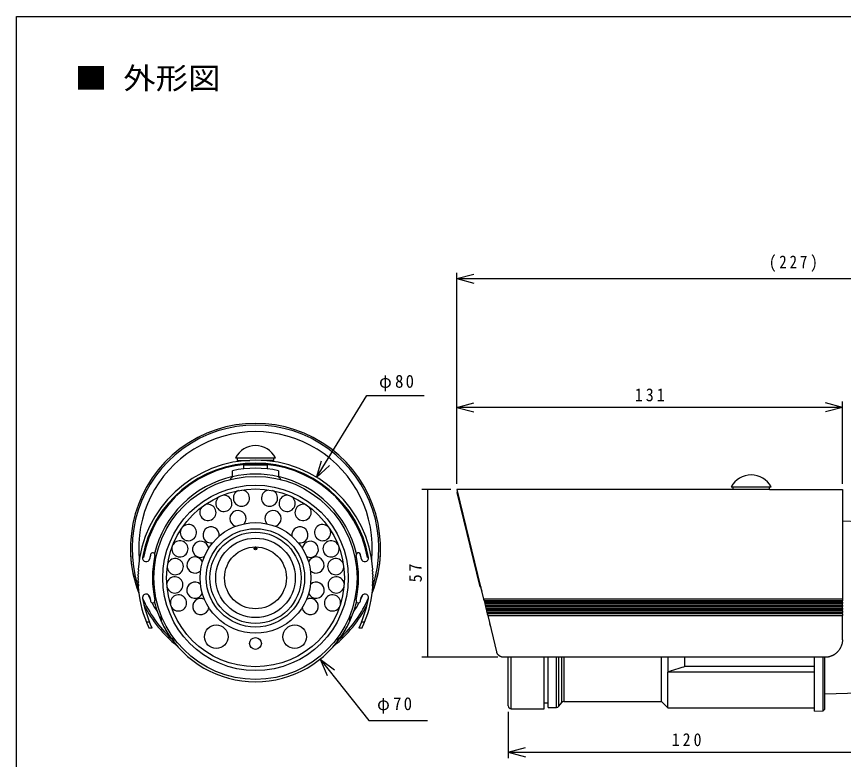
# Model space of a CAD drawing. Units: millimetres on the paper, scale 1:2. Extents: x -142 to 142, y -96 to 94.
# Drawn here: x -142 to -1.5, y -32.1 to 94.2 of the extents above; entities that cross this region are included whole.
import ezdxf
from ezdxf.enums import TextEntityAlignment as Align

# ---------------------------------------------------------------- set-up
doc = ezdxf.new("R2010")
doc.units = ezdxf.units.MM
doc.header["$PDMODE"] = 32
doc.header["$PDSIZE"] = 0.5
doc.layers.add('0-0_0', color=4, linetype='Continuous')
doc.styles.add('ＭＳ ゴシック', font='')
doc.styles.get('ＭＳ ゴシック').set_extended_font_data('MS Gothic')

msp = doc.modelspace()

# ---------------------------------------------------------------- linework, layer by layer
at = {"layer": '0-0_0'}
for p, q in [((-67.208, 14.798), (-67.208, 50.635)), ((-67.208, 49.635), (-64.311, 50.411)), ((-67.208, 49.635), (46.322, 49.635)), ((-67.208, 49.635), (-64.311, 48.858)), ((-91.013, 15.83), (-82.508, 29.788)), ((-82.508, 29.788), (-72.741, 29.788)), ((-67.208, 14.798), (-67.208, 28.771)), ((-67.208, 27.771), (-64.311, 28.547)), ((-1.708, 27.771), (-4.606, 28.547)), ((-1.708, 14.798), (-1.708, 28.771)), ((-67.208, 27.771), (-64.311, 26.995)), ((-1.708, 27.771), (-67.208, 27.771)), ((-1.708, 27.771), (-4.606, 26.995)), ((-104.766, 19.208), (-98.016, 19.208)), ((-104.516, 19.208), (-104.516, 18.753)), ((-104.516, 18.753), (-102.365, 18.753)), ((-98.266, 18.753), (-100.417, 18.753)), ((-98.266, 18.753), (-98.266, 19.208)), ((-91.013, 15.83), (-90.168, 18.709)), ((-105.291, 15.986), (-105.291, 17.01)), ((-99.391, 17.923), (-103.391, 17.923)), ((-103.391, 17.315), (-103.391, 17.923)), ((-99.391, 17.923), (-99.391, 17.315)), ((-97.491, 17.01), (-97.491, 15.986)), ((-91.013, 15.83), (-88.842, 17.901)), ((-20.578, 14.253), (-13.828, 14.253)), ((-20.328, 14.253), (-20.328, 13.798)), ((-14.078, 13.798), (-14.078, 14.253)), ((-68.208, 13.798), (-73.113, 13.798)), ((-72.113, -14.702), (-72.113, 13.798)), ((-67.208, 13.798), (-62.64, -4.803)), ((-14.078, 13.798), (-67.208, 13.798)), ((-67.208, 13.298), (-63.275, -2.715)), ((-67.086, 13.298), (-67.208, 13.298)), ((-14.078, 13.798), (-1.708, 13.798)), ((-1.708, 13.798), (-1.708, -4.803)), ((1.063, 8.338), (-1.708, 8.427)), ((-120.429, 2.258), (-120.577, 2.285)), ((-82.205, 2.285), (-82.353, 2.258)), ((-63.275, -2.715), (-63.269, -2.742)), ((-63.153, -2.715), (-63.275, -2.715)), ((-63.146, -2.742), (-63.269, -2.742)), ((-63.146, -2.742), (-63.098, -2.939)), ((-63.098, -2.939), (-62.972, -3.452)), ((-62.64, -4.803), (-62.571, -5.081)), ((-1.708, -4.803), (-62.64, -4.803)), ((-62.571, -5.081), (-62.51, -5.331)), ((-1.708, -5.081), (-62.571, -5.081)), ((-62.51, -5.331), (-62.449, -5.579)), ((-1.708, -5.331), (-62.51, -5.331)), ((-62.449, -5.579), (-62.388, -5.829)), ((-1.708, -5.579), (-62.449, -5.579)), ((-1.708, -4.803), (-1.708, -5.081)), ((-1.708, -5.331), (-1.708, -5.081)), ((-1.708, -5.331), (-1.708, -5.579)), ((-1.708, -5.829), (-1.708, -5.579)), ((-62.388, -5.829), (-62.327, -6.077)), ((-1.708, -5.829), (-62.388, -5.829)), ((-62.327, -6.077), (-62.265, -6.327)), ((-1.708, -6.077), (-62.327, -6.077)), ((-62.265, -6.327), (-62.205, -6.575)), ((-1.708, -6.327), (-62.265, -6.327)), ((-62.205, -6.575), (-62.143, -6.825)), ((-1.708, -6.575), (-62.205, -6.575)), ((-62.143, -6.825), (-62.082, -7.073)), ((-1.708, -6.825), (-62.143, -6.825)), ((-1.708, -5.829), (-1.708, -6.077)), ((-1.708, -6.327), (-1.708, -6.077)), ((-1.708, -6.327), (-1.708, -6.575)), ((-1.708, -6.825), (-1.708, -6.575)), ((-1.708, -6.825), (-1.708, -7.073)), ((-62.082, -7.073), (-62.021, -7.323)), ((-1.708, -7.073), (-62.082, -7.073)), ((-62.021, -7.323), (-61.952, -7.602)), ((-1.708, -7.323), (-62.021, -7.323)), ((-61.952, -7.602), (-60.442, -13.75)), ((-61.952, -7.602), (-1.708, -7.602)), ((-1.708, -7.323), (-1.708, -7.073)), ((-1.708, -7.323), (-1.708, -7.602)), ((-1.708, -11.702), (-1.708, -7.602)), ((-119.371, -8.75), (-119.912, -8.75)), ((-119.495, -9.702), (-118.941, -9.702)), ((-83.841, -9.702), (-83.287, -9.702)), ((-82.87, -8.75), (-83.411, -8.75)), ((-61.621, -8.952), (-61.495, -9.465)), ((-61.252, -10.452), (-61.252, -10.452)), ((-90.408, -15.028), (-82.138, -25.438)), ((-90.408, -15.028), (-87.997, -16.814)), ((-90.408, -15.028), (-89.213, -17.78)), ((-60.228, -14.702), (-73.113, -14.702)), ((-4.703, -14.702), (-59.228, -14.702)), ((-58.453, -22.952), (-58.453, -14.702)), ((-57.953, -23.452), (-57.953, -14.702)), ((-52.353, -23.452), (-52.353, -14.702)), ((-51.703, -23.202), (-51.703, -14.702)), ((-50.242, -23.202), (-50.242, -14.702)), ((-49.852, -23.015), (-49.852, -14.702)), ((-49.352, -22.39), (-49.352, -14.702)), ((-48.962, -22.202), (-48.962, -14.702)), ((-32.453, -22.202), (-32.453, -14.702)), ((-31.378, -14.702), (-31.378, -17.205)), ((-28.453, -16.282), (-28.453, -14.702)), ((-6.453, -23.842), (-6.453, -14.702)), ((-4.953, -23.778), (-4.953, -14.702)), ((-4.703, -23.517), (-4.703, -14.702)), ((-6.453, -16.282), (-28.453, -16.282)), ((-31.378, -23.277), (-31.378, -17.205)), ((-6.453, -17.205), (-31.378, -17.205)), ((-4.703, -20.927), (1.063, -20.743)), ((-52.353, -22.452), (-51.703, -22.452)), ((-49.852, -23.015), (-49.352, -22.39)), ((-48.962, -22.202), (-32.453, -22.202)), ((-32.453, -22.202), (-31.378, -23.277)), ((-57.953, -23.452), (-52.353, -23.452)), ((-51.703, -23.202), (-50.242, -23.202)), ((-31.378, -23.277), (-6.453, -23.277)), ((-6.453, -23.842), (-4.953, -23.778)), ((-4.953, -23.778), (-4.703, -23.517)), ((-58.453, -23.952), (-58.453, -31.823)), ((-82.138, -25.438), (-72.193, -25.438)), ((-58.453, -30.823), (-55.556, -30.046)), ((-58.453, -30.823), (1.547, -30.823)), ((-58.453, -30.823), (-55.556, -31.599))]:
    msp.add_line(p, q, dxfattribs=at)
msp.add_lwpolyline([(-141.976, 94.169), (141.631, 94.169), (141.631, -95.516), (-141.976, -95.516)], close=True, dxfattribs=at)
for points in [[(-102.784, 18.749), (-102.784, 18.749), (-102.785, 18.75), (-102.785, 18.75), (-102.786, 18.75), (-102.786, 18.751), (-102.787, 18.751), (-102.787, 18.752), (-102.788, 18.752), (-102.788, 18.752)], [(-99.995, 18.752), (-99.995, 18.751), (-99.995, 18.751), (-99.996, 18.751), (-99.996, 18.751), (-99.997, 18.75), (-99.997, 18.75), (-99.998, 18.75), (-99.998, 18.749), (-99.998, 18.749)], [(-105.697, 15.501), (-105.652, 15.555), (-105.607, 15.608), (-105.563, 15.662), (-105.518, 15.715), (-105.472, 15.769), (-105.427, 15.823), (-105.382, 15.877), (-105.337, 15.932), (-105.291, 15.986)], [(-97.491, 15.986), (-97.446, 15.932), (-97.4, 15.877), (-97.355, 15.823), (-97.31, 15.769), (-97.265, 15.716), (-97.22, 15.662), (-97.175, 15.609), (-97.131, 15.555), (-97.086, 15.502)], [(-117.349, -8.684), (-117.356, -8.568), (-117.364, -8.441), (-117.372, -8.305), (-117.38, -8.166), (-117.388, -8.028), (-117.396, -7.895), (-117.403, -7.773), (-117.41, -7.665), (-117.415, -7.577)], [(-85.367, -7.577), (-85.375, -7.699), (-85.382, -7.821), (-85.389, -7.943), (-85.396, -8.066), (-85.404, -8.189), (-85.411, -8.312), (-85.418, -8.436), (-85.425, -8.56), (-85.433, -8.684)], [(-119.912, -8.75), (-119.904, -8.77), (-119.896, -8.788), (-119.89, -8.805), (-119.883, -8.821), (-119.877, -8.835), (-119.871, -8.85), (-119.865, -8.865), (-119.858, -8.88), (-119.852, -8.897), (-119.844, -8.915), (-119.836, -8.934), (-119.827, -8.955), (-119.819, -8.976), (-119.81, -8.997), (-119.801, -9.019), (-119.791, -9.04), (-119.783, -9.061), (-119.774, -9.081), (-119.766, -9.101), (-119.757, -9.12), (-119.75, -9.138), (-119.742, -9.155), (-119.735, -9.172), (-119.728, -9.189), (-119.72, -9.205), (-119.713, -9.221), (-119.706, -9.237), (-119.699, -9.253), (-119.692, -9.269), (-119.686, -9.284), (-119.679, -9.299), (-119.672, -9.314), (-119.666, -9.327), (-119.66, -9.34), (-119.655, -9.352), (-119.65, -9.363), (-119.646, -9.373), (-119.642, -9.382), (-119.638, -9.39)], [(-119.638, -9.39), (-119.635, -9.397), (-119.632, -9.405), (-119.628, -9.412), (-119.625, -9.419), (-119.622, -9.427), (-119.618, -9.436)], [(-119.618, -9.436), (-119.614, -9.444), (-119.61, -9.452), (-119.607, -9.459), (-119.604, -9.467), (-119.601, -9.473), (-119.598, -9.48), (-119.595, -9.486), (-119.592, -9.492), (-119.589, -9.498), (-119.587, -9.504), (-119.584, -9.51), (-119.581, -9.516), (-119.579, -9.522), (-119.576, -9.527), (-119.574, -9.533), (-119.571, -9.538), (-119.569, -9.543), (-119.566, -9.548), (-119.564, -9.553), (-119.562, -9.558), (-119.56, -9.562), (-119.558, -9.567), (-119.556, -9.572), (-119.554, -9.576), (-119.551, -9.581), (-119.549, -9.586), (-119.547, -9.59), (-119.545, -9.595), (-119.542, -9.601), (-119.54, -9.606), (-119.537, -9.611), (-119.535, -9.617), (-119.532, -9.622), (-119.53, -9.628), (-119.527, -9.634), (-119.524, -9.64), (-119.521, -9.646), (-119.518, -9.652), (-119.515, -9.659)], [(-119.515, -9.659), (-119.512, -9.665), (-119.509, -9.672), (-119.506, -9.679), (-119.502, -9.686), (-119.499, -9.694), (-119.495, -9.702)], [(-119.284, -8.955), (-119.292, -8.935), (-119.301, -8.915), (-119.308, -8.897), (-119.316, -8.881), (-119.322, -8.865), (-119.329, -8.85), (-119.335, -8.836), (-119.341, -8.821), (-119.348, -8.805), (-119.355, -8.789), (-119.363, -8.77), (-119.371, -8.75)], [(-119.047, -9.48), (-119.05, -9.473), (-119.053, -9.467), (-119.057, -9.459), (-119.06, -9.452), (-119.064, -9.444), (-119.068, -9.436), (-119.072, -9.427), (-119.075, -9.419), (-119.079, -9.412), (-119.082, -9.405), (-119.085, -9.398), (-119.089, -9.39), (-119.092, -9.382), (-119.096, -9.373), (-119.101, -9.364), (-119.106, -9.353), (-119.111, -9.341), (-119.117, -9.328), (-119.124, -9.314), (-119.13, -9.3), (-119.137, -9.285), (-119.144, -9.269), (-119.152, -9.253), (-119.159, -9.238), (-119.166, -9.222), (-119.173, -9.206), (-119.181, -9.189), (-119.188, -9.173), (-119.196, -9.156), (-119.203, -9.138), (-119.211, -9.12), (-119.22, -9.102), (-119.228, -9.082), (-119.237, -9.062), (-119.247, -9.04), (-119.256, -9.019), (-119.265, -8.997), (-119.275, -8.976), (-119.284, -8.955)], [(-118.941, -9.702), (-118.945, -9.694), (-118.949, -9.686), (-118.952, -9.679), (-118.956, -9.672), (-118.959, -9.665), (-118.962, -9.659), (-118.965, -9.652), (-118.968, -9.646), (-118.971, -9.64), (-118.974, -9.634), (-118.977, -9.628), (-118.979, -9.623), (-118.982, -9.617), (-118.985, -9.611), (-118.987, -9.606), (-118.99, -9.601), (-118.992, -9.595), (-118.995, -9.59), (-118.997, -9.586), (-118.999, -9.581), (-119.002, -9.576), (-119.004, -9.572), (-119.006, -9.567), (-119.008, -9.562), (-119.01, -9.558), (-119.012, -9.553), (-119.015, -9.548), (-119.017, -9.543), (-119.02, -9.538), (-119.022, -9.533), (-119.025, -9.527), (-119.027, -9.522), (-119.03, -9.516), (-119.033, -9.51), (-119.035, -9.504), (-119.038, -9.498), (-119.041, -9.492), (-119.044, -9.486), (-119.047, -9.48)], [(-83.82, -9.659), (-83.823, -9.665), (-83.826, -9.672), (-83.83, -9.679), (-83.833, -9.686), (-83.837, -9.694), (-83.841, -9.702)], [(-83.715, -9.436), (-83.718, -9.444), (-83.722, -9.452), (-83.726, -9.459), (-83.729, -9.467), (-83.732, -9.473), (-83.735, -9.48), (-83.738, -9.486), (-83.741, -9.492), (-83.744, -9.498), (-83.747, -9.504), (-83.749, -9.51), (-83.752, -9.516), (-83.755, -9.522), (-83.757, -9.527), (-83.76, -9.533), (-83.763, -9.538), (-83.765, -9.543), (-83.767, -9.548), (-83.77, -9.553), (-83.772, -9.558), (-83.774, -9.562), (-83.776, -9.567), (-83.778, -9.572), (-83.781, -9.576), (-83.783, -9.581), (-83.785, -9.586), (-83.787, -9.59), (-83.79, -9.595), (-83.792, -9.601), (-83.795, -9.606), (-83.797, -9.611), (-83.8, -9.617), (-83.803, -9.623), (-83.806, -9.628), (-83.808, -9.634), (-83.811, -9.64), (-83.814, -9.646), (-83.817, -9.652), (-83.82, -9.659)], [(-83.693, -9.39), (-83.697, -9.398), (-83.7, -9.405), (-83.704, -9.412), (-83.707, -9.419), (-83.711, -9.427), (-83.715, -9.436)], [(-83.411, -8.75), (-83.42, -8.77), (-83.427, -8.789), (-83.434, -8.805), (-83.441, -8.821), (-83.447, -8.836), (-83.453, -8.85), (-83.46, -8.865), (-83.467, -8.881), (-83.474, -8.897), (-83.481, -8.915), (-83.49, -8.935), (-83.499, -8.955), (-83.508, -8.976), (-83.517, -8.997), (-83.526, -9.019), (-83.536, -9.04), (-83.545, -9.062), (-83.554, -9.082), (-83.562, -9.102), (-83.571, -9.12), (-83.579, -9.138), (-83.587, -9.156), (-83.594, -9.173), (-83.602, -9.189), (-83.609, -9.206), (-83.616, -9.222), (-83.623, -9.238), (-83.631, -9.253), (-83.638, -9.269), (-83.645, -9.285), (-83.652, -9.3), (-83.658, -9.314), (-83.665, -9.328), (-83.671, -9.341), (-83.676, -9.353), (-83.681, -9.364), (-83.686, -9.373), (-83.69, -9.382), (-83.693, -9.39)], [(-83.287, -9.702), (-83.283, -9.694), (-83.28, -9.686), (-83.276, -9.679), (-83.273, -9.672), (-83.27, -9.665), (-83.267, -9.659), (-83.264, -9.652), (-83.261, -9.646), (-83.258, -9.64), (-83.255, -9.634), (-83.253, -9.628), (-83.25, -9.622), (-83.247, -9.617), (-83.245, -9.611), (-83.242, -9.606), (-83.24, -9.601), (-83.237, -9.595), (-83.235, -9.59), (-83.233, -9.586), (-83.231, -9.581), (-83.229, -9.576), (-83.226, -9.572), (-83.224, -9.567), (-83.222, -9.562), (-83.22, -9.558), (-83.218, -9.553), (-83.216, -9.548), (-83.213, -9.543), (-83.211, -9.538), (-83.209, -9.533), (-83.206, -9.527), (-83.204, -9.522), (-83.201, -9.516), (-83.198, -9.51), (-83.196, -9.504), (-83.193, -9.498), (-83.19, -9.492), (-83.187, -9.486), (-83.184, -9.48)], [(-83.184, -9.48), (-83.182, -9.473), (-83.178, -9.467), (-83.175, -9.459), (-83.172, -9.452), (-83.168, -9.444), (-83.165, -9.436), (-83.161, -9.427), (-83.157, -9.419), (-83.154, -9.412), (-83.15, -9.405), (-83.147, -9.397), (-83.144, -9.39), (-83.14, -9.382), (-83.136, -9.373), (-83.132, -9.363), (-83.127, -9.352), (-83.122, -9.34), (-83.116, -9.327), (-83.11, -9.314), (-83.103, -9.299), (-83.097, -9.284), (-83.09, -9.269), (-83.083, -9.253), (-83.076, -9.237), (-83.069, -9.221), (-83.062, -9.205), (-83.055, -9.189), (-83.047, -9.172), (-83.04, -9.155), (-83.033, -9.138), (-83.025, -9.12), (-83.017, -9.101), (-83.008, -9.081), (-83, -9.061), (-82.991, -9.04), (-82.982, -9.019), (-82.973, -8.997), (-82.964, -8.976), (-82.955, -8.955)], [(-82.955, -8.955), (-82.946, -8.934), (-82.938, -8.915), (-82.931, -8.897), (-82.924, -8.881), (-82.917, -8.865), (-82.911, -8.85), (-82.905, -8.835), (-82.899, -8.821), (-82.893, -8.805), (-82.886, -8.789), (-82.878, -8.77), (-82.87, -8.75)], [(-114.922, -11.893), (-115.024, -11.826), (-115.127, -11.758), (-115.229, -11.691), (-115.332, -11.623), (-115.435, -11.555), (-115.538, -11.487), (-115.642, -11.419), (-115.745, -11.35), (-115.849, -11.282)], [(-86.933, -11.282), (-87.029, -11.345), (-87.136, -11.416), (-87.25, -11.491), (-87.366, -11.568), (-87.482, -11.644), (-87.593, -11.717), (-87.696, -11.784), (-87.786, -11.844), (-87.86, -11.893)], [(-1.708, -11.702), (-1.71, -11.824), (-1.714, -11.934), (-1.721, -12.034), (-1.731, -12.126), (-1.743, -12.211), (-1.758, -12.29), (-1.776, -12.366), (-1.796, -12.441), (-1.819, -12.515), (-1.844, -12.591), (-1.871, -12.667), (-1.9, -12.744), (-1.93, -12.821), (-1.962, -12.898), (-1.996, -12.973), (-2.03, -13.047), (-2.066, -13.12), (-2.101, -13.189), (-2.138, -13.256), (-2.176, -13.321), (-2.217, -13.386), (-2.262, -13.451), (-2.311, -13.518), (-2.368, -13.587), (-2.432, -13.66), (-2.504, -13.739), (-2.587, -13.824)], [(-60.121, -14.327), (-60.135, -14.314), (-60.149, -14.299), (-60.164, -14.284), (-60.178, -14.269), (-60.193, -14.253), (-60.207, -14.237), (-60.22, -14.221), (-60.233, -14.205), (-60.246, -14.189), (-60.258, -14.172), (-60.269, -14.155), (-60.28, -14.138), (-60.292, -14.12), (-60.302, -14.101), (-60.313, -14.081), (-60.324, -14.061), (-60.334, -14.04), (-60.344, -14.019), (-60.354, -13.997), (-60.363, -13.976), (-60.372, -13.955), (-60.381, -13.934), (-60.389, -13.915), (-60.396, -13.897), (-60.402, -13.881), (-60.408, -13.865), (-60.413, -13.85), (-60.418, -13.835), (-60.423, -13.821), (-60.428, -13.805), (-60.432, -13.789), (-60.437, -13.77), (-60.442, -13.75)], [(-2.587, -13.824), (-2.59, -13.826), (-2.593, -13.829), (-2.596, -13.832), (-2.6, -13.837), (-2.606, -13.842), (-2.613, -13.849), (-2.622, -13.857), (-2.633, -13.869), (-2.647, -13.882), (-2.664, -13.899), (-2.684, -13.918), (-2.707, -13.94), (-2.732, -13.964), (-2.759, -13.989), (-2.788, -14.015), (-2.818, -14.042), (-2.85, -14.069), (-2.883, -14.096), (-2.917, -14.123), (-2.952, -14.15), (-2.988, -14.176), (-3.027, -14.202), (-3.068, -14.229), (-3.113, -14.256), (-3.161, -14.283), (-3.213, -14.311), (-3.269, -14.339), (-3.33, -14.369), (-3.396, -14.399), (-3.464, -14.429), (-3.536, -14.459), (-3.61, -14.489), (-3.684, -14.518), (-3.76, -14.545), (-3.835, -14.571), (-3.91, -14.595), (-3.983, -14.617), (-4.056, -14.637), (-4.131, -14.654)], [(-59.228, -14.702), (-59.278, -14.702), (-59.323, -14.7), (-59.363, -14.697), (-59.4, -14.693), (-59.434, -14.689), (-59.466, -14.683), (-59.496, -14.677), (-59.524, -14.669), (-59.553, -14.661), (-59.581, -14.652), (-59.609, -14.643), (-59.637, -14.633), (-59.665, -14.622), (-59.692, -14.611), (-59.719, -14.6), (-59.744, -14.589), (-59.769, -14.578), (-59.792, -14.567), (-59.815, -14.556), (-59.836, -14.545), (-59.857, -14.534), (-59.878, -14.522), (-59.899, -14.508), (-59.922, -14.493), (-59.946, -14.476), (-59.971, -14.457), (-60, -14.436), (-60.01, -14.427), (-60.02, -14.419), (-60.029, -14.412), (-60.038, -14.405), (-60.046, -14.397), (-60.055, -14.39), (-60.064, -14.382), (-60.073, -14.373), (-60.083, -14.363), (-60.095, -14.352), (-60.108, -14.34), (-60.121, -14.327)], [(-4.131, -14.654), (-4.21, -14.668), (-4.293, -14.68), (-4.383, -14.69), (-4.481, -14.697), (-4.589, -14.701), (-4.708, -14.702)], [(-28.453, -16.282), (-28.696, -16.351), (-28.99, -16.438), (-29.323, -16.537), (-29.68, -16.647), (-30.049, -16.762), (-30.417, -16.88), (-30.77, -16.995), (-31.095, -17.105), (-31.378, -17.205)]]:
    msp.add_lwpolyline(points, dxfattribs=at)
for centre, radius in [((-101.391, -1.202), 17.25), ((-101.391, -1.202), 15.75), ((-101.391, -1.202), 15.1), ((-101.391, -1.202), 9.4), ((-101.391, -1.202), 8.35), ((-101.391, -1.202), 7.75), ((-101.391, -1.202), 6.75), ((-101.391, -1.202), 5.25), ((-108.051, -11.205), 2), ((-94.731, -11.205), 2), ((-101.391, -12.351), 1)]:
    msp.add_circle(centre, radius, dxfattribs=at)
for centre, radius, start, end in [((-101.391, 3.798), 21.241, 339.0426, 200.95863), ((-101.391, 3.798), 20.96, 342.21405, 197.78595), ((-101.391, 3.798), 19.848, 354.48343, 185.51828), ((-101.391, 17.458), 3.802, 27.40758, 152.59242), ((-101.391, -1.202), 20, 4.01305, 175.98695), ((-101.391, -1.202), 19.5, 10.30034, 169.69966), ((-101.391, -1.202), 19.5, 10.30034, 169.69966), ((-101.391, -1.202), 19.35, 10.30034, 169.69966), ((-101.391, -1.202), 18.625, 77.91304, 102.08696), ((-101.391, -1.202), 17.64, 102.77296, 166.53708), ((-101.391, -1.202), 17.625, 77.21597, 102.78403), ((-101.391, -1.202), 17.64, 13.46178, 77.22704), ((-17.203, 12.503), 3.802, 27.40758, 152.59242), ((-106.764, 11.455), 1.375, 126.68855, 100.33412), ((-103.779, 12.339), 1.375, 111.60889, 86.01633), ((-99.003, 12.339), 1.375, 93.98355, 68.3913), ((-96.019, 11.455), 1.375, 79.66562, 53.31177), ((-109.473, 9.922), 1.375, 139.74828, 112.33665), ((-93.309, 9.922), 1.375, 67.66302, 40.25217), ((-104.373, 8.865), 1.375, 321.01158, 251.9395), ((-98.409, 8.865), 1.375, 288.0123, 218.94304), ((-112.79, 6.487), 1.375, 158.98926, 132.49947), ((-108.944, 6.092), 1.375, 350.52098, 281.47122), ((-93.838, 6.092), 1.375, 258.52899, 189.44313), ((-89.992, 6.487), 1.375, 47.49992, 21.0114), ((-114.228, 3.725), 1.375, 172.99274, 146.94841), ((-110.705, 3.646), 1.375, 7.05595, 297.9395), ((-92.077, 3.646), 1.375, 242.01172, 172.98708), ((-88.554, 3.725), 1.375, 33.0508, 7.00798), ((-101.391, 3.798), 21.241, 180, 200.96155), ((-118.841, 2.673), 0.375, 347.47983, 167.47983), ((-83.941, 2.673), 0.375, 12.52017, 192.52017), ((-101.391, 3.798), 21.241, 339.03967, 360), ((-119.962, 2.173), 0.625, 169.69966, 349.69966), ((-101.391, -1.202), 18.25, 167.47983, 169.69966), ((-101.391, -1.202), 17.5, 167.47983, 192.52017), ((-115.007, 0.711), 1.375, 184.79364, 157.30394), ((-111.661, 0.986), 1.375, 22.52382, 313.44576), ((-91.122, 0.986), 1.375, 226.61925, 157.47597), ((-87.775, 0.711), 1.375, 22.69553, 355.20711), ((-101.391, -1.202), 17.5, 347.47983, 12.52017), ((-101.391, -1.202), 18.25, 10.30034, 12.52017), ((-82.82, 2.173), 0.625, 190.30034, 10.30034), ((-121.352, 0.048), 0.15, 300.58275, 86.20181), ((-81.43, 0.048), 0.15, 93.79819, 239.41725), ((-121.224, -1.202), 0.15, 123.52364, 236.43246), ((-121.218, -0.706), 0.15, 122.12039, 235.05817), ((-121.199, -0.21), 0.15, 120.58275, 233.68483), ((-121.39, -1.452), 0.15, 304.95122, 56.43246), ((-121.389, -0.952), 0.15, 303.52364, 55.05817), ((-121.377, -0.452), 0.15, 302.12039, 53.68483), ((-115.089, -2.401), 1.375, 196.14836, 171.03584), ((-87.693, -2.401), 1.375, 8.96291, 343.85257), ((-81.405, -0.452), 0.15, 126.31517, 237.87961), ((-81.393, -0.952), 0.15, 124.94183, 236.47636), ((-81.393, -1.452), 0.15, 123.56754, 235.04878), ((-81.583, -0.21), 0.15, 306.31517, 59.41725), ((-81.565, -0.706), 0.15, 304.94183, 57.87961), ((-81.559, -1.202), 0.15, 303.56754, 56.47636), ((-121.218, -1.698), 0.15, 124.95122, 237.91409), ((-121.198, -2.194), 0.15, 126.55083, 239.24199), ((-121.352, -2.452), 0.15, 273.79886, 59.24199), ((-101.391, -1.202), 20, 184.0144, 202.1732), ((-121.377, -1.952), 0.15, 306.55083, 57.91409), ((-111.68, -3.296), 1.375, 46.05624, 336.97672), ((-91.102, -3.296), 1.375, 203.02341, 133.9433), ((-101.391, -1.202), 20, 337.8268, 355.9856), ((-81.43, -2.452), 0.15, 120.75801, 266.20114), ((-81.405, -1.952), 0.15, 122.08591, 233.44917), ((-81.584, -2.194), 0.15, 300.75801, 53.44917), ((-81.564, -1.698), 0.15, 302.08591, 55.04878), ((-119.962, -4.577), 0.625, 10.30034, 190.30034), ((-101.391, 3.798), 19.848, 203.30299, 205.51485), ((-114.468, -5.451), 1.375, 212.61824, 187.22324), ((-88.314, -5.451), 1.375, 352.77618, 327.38295), ((-101.391, 3.798), 19.848, 334.48627, 336.69308), ((-82.82, -4.577), 0.625, 349.69966, 169.69966), ((-101.391, 3.798), 20.96, 203.70686, 226.91415), ((-101.391, -1.202), 19.5, 190.30034, 202.77324), ((-101.391, -1.202), 18.25, 190.30034, 192.52017), ((-118.841, -5.077), 0.375, 192.52017, 12.52017), ((-101.391, 3.798), 19.848, 207.71269, 212.95659), ((-101.391, -1.202), 17.64, 193.46112, 205.11786), ((-110.692, -6.074), 1.375, 62.15686, 353.13278), ((-92.09, -6.074), 1.375, 186.91074, 117.79422), ((-101.391, 3.798), 20.96, 313.08662, 336.33997), ((-101.391, -1.202), 17.64, 334.88214, 346.53888), ((-101.391, 3.798), 19.848, 327.04417, 332.28729), ((-83.941, -5.077), 0.375, 167.47983, 347.47983), ((-101.391, -1.202), 18.25, 347.47983, 349.69966), ((-101.391, -1.202), 19.5, 337.22676, 349.69966), ((-101.391, 3.798), 21.241, 206.93016, 231.06256), ((-101.391, 3.798), 21.241, 206.93329, 231.06621), ((-101.391, 3.798), 21.241, 308.93459, 333.06808), ((-101.391, 3.798), 21.241, 308.93823, 333.07121), ((-101.391, -1.202), 17.625, 205.11786, 214.88214), ((-101.391, -1.202), 17.64, 205.62534, 209.78758), ((-101.391, -1.202), 17.625, 325.11786, 334.88214), ((-101.391, -1.202), 17.64, 330.21396, 334.37236), ((-101.391, -1.202), 17.64, 210.47922, 329.51752), ((-48.962, -22.702), 0.5, 89.99998, 141.34023), ((-57.953, -22.952), 0.5, 180.00005, 270.00002), ((-50.242, -22.702), 0.5, 270, 321.34026)]:
    msp.add_arc(centre, radius, start, end, dxfattribs=at)
msp.add_point((-101.391, 3.798), dxfattribs=at)

# ---------------------------------------------------------------- texts
at = {"layer": '0-0_0', "color": 3, "style": 'ＭＳ ゴシック', "width": 1.1}
msp.add_text('■ 外形図', height=3.666, dxfattribs=at).set_placement((-132.093, 80.745), align=Align.BOTTOM_LEFT)
at = {"layer": '0-0_0', "char_height": 2.199, "attachment_point": 7, "style": 'ＭＳ ゴシック'}
for s, insert in [('\\T1.38;\\W0.85;(227)', (-14.193, 50.785)), ('\\T1.26;\\W0.95;φ80', (-80.408, 30.5)), ('\\T1.38;\\W0.9;131', (-36.958, 28.771)), ('\\T1.26;\\W0.95;φ70', (-80.737, -24.27)), ('\\T1.38;\\W0.9;120', (-30.703, -29.823))]:
    msp.add_mtext(s, dxfattribs=dict(at, insert=insert))
at = {"layer": '0-0_0', "insert": (-73.113, -1.952), "char_height": 2.199, "attachment_point": 7, "rotation": 90, "style": 'ＭＳ ゴシック'}
msp.add_mtext('\\T1.36;\\W0.9;57', dxfattribs=at)

doc.saveas('drawing.dxf')
